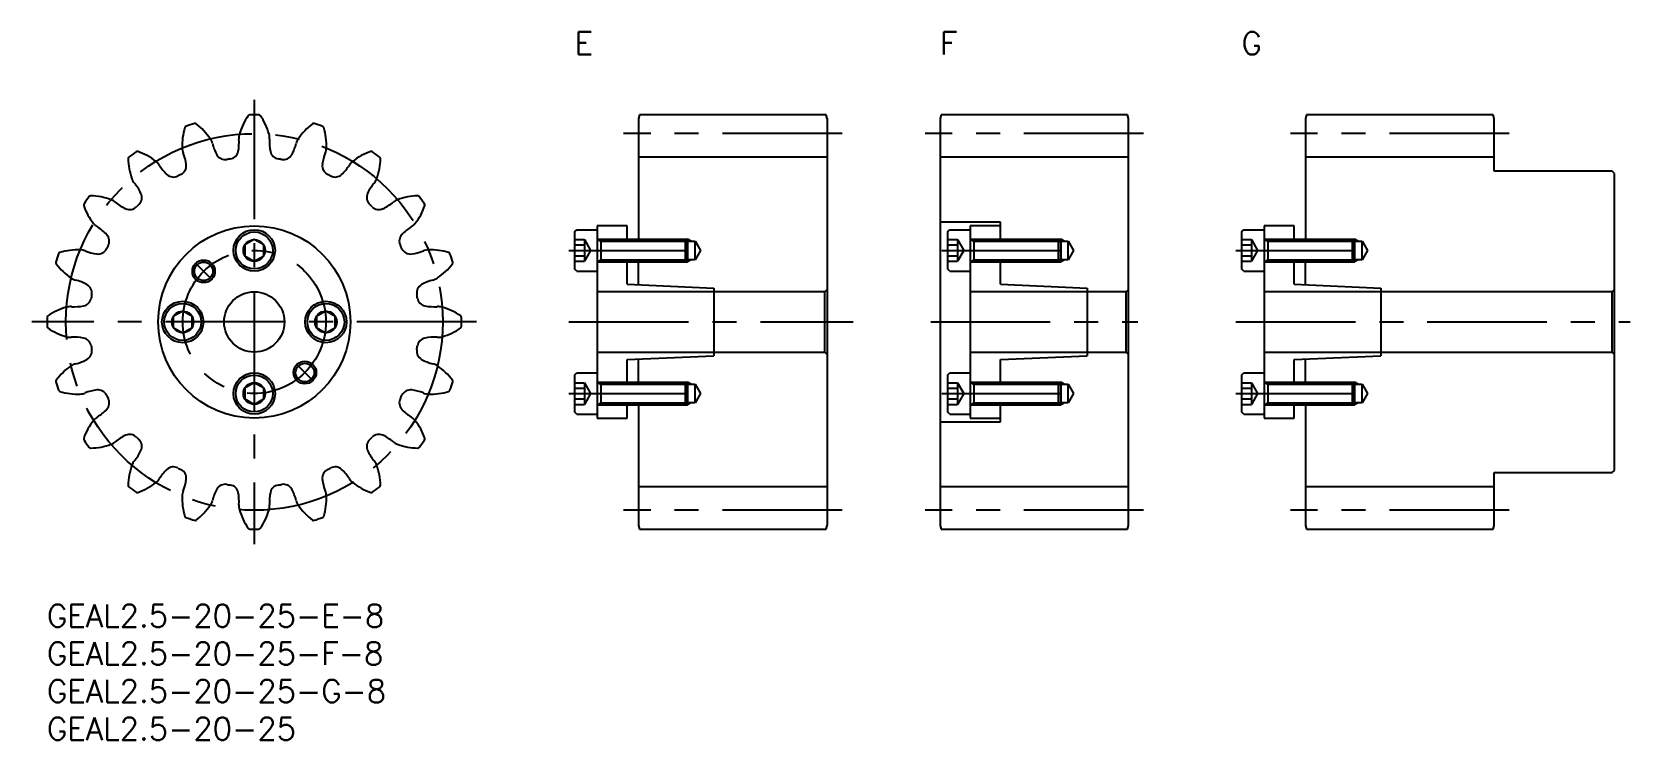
# Model space of a CAD drawing. Extents: x -2 to 210, y -18 to 76.
import ezdxf

# ---------------------------------------------------------------- set-up
doc = ezdxf.new("R2010")
doc.units = 0
doc.header["$LTSCALE"] = 0.5
doc.linetypes.add('CENTER', pattern=[50.8, 31.75, -6.35, 6.35, -6.35])
for name, color, linetype in [('MSM_CENTER', 1, 'CENTER'), ('MSM_CONTINUOUS', 7, 'CONTINUOUS'), ('MSM_NARROW', 5, 'CONTINUOUS'), ('MSM_PART_NUMBER', 7, 'CONTINUOUS')]:
    doc.layers.add(name, color=color, linetype=linetype)
doc.styles.get("Standard").update_dxf_attribs({"font": 'txt.shx', "height": 1, "bigfont": 'bigfont.shx'})

# ---------------------------------------------------------------- blocks, each defined once
blk = doc.blocks.new('*U3')
at = {"layer": 'MSM_PART_NUMBER'}
blk.add_text('GEAL2.5-20-25-F-8', height=3, dxfattribs=at).set_placement((0, -8))
blk = doc.blocks.new('*U4')
at = {"layer": 'MSM_PART_NUMBER'}
blk.add_text('GEAL2.5-20-25-E-8', height=3, dxfattribs=at).set_placement((0, -3))
blk = doc.blocks.new('*U5')
at = {"layer": 'MSM_PART_NUMBER'}
blk.add_text('GEAL2.5-20-25-G-8', height=3, dxfattribs=at).set_placement((0, -13))
blk = doc.blocks.new('*U6')
at = {"layer": 'MSM_PART_NUMBER'}
blk.add_text('E', height=3, dxfattribs=at).set_placement((70, 73))
blk = doc.blocks.new('*U7')
at = {"layer": 'MSM_PART_NUMBER'}
blk.add_text('G', height=3, dxfattribs=at).set_placement((158.5, 73))
blk = doc.blocks.new('*U8')
at = {"layer": 'MSM_PART_NUMBER'}
blk.add_text('GEAL2.5-20-25', height=3, dxfattribs=at).set_placement((0, -18))
blk = doc.blocks.new('*U9')
at = {"layer": 'MSM_PART_NUMBER'}
blk.add_text('F', height=3, dxfattribs=at).set_placement((118.5, 73))

msp = doc.modelspace()

# ---------------------------------------------------------------- linework, layer by layer
at = {"layer": 'MSM_CENTER'}
for p, q in [((27.5, 67), (27.5, 8)), ((105.5, 62.5), (76.5, 62.5)), ((145.5, 62.5), (116.5, 62.5)), ((194, 62.5), (165, 62.5)), ((69.25, 47), (87.12, 47)), ((118.75, 47), (136.62, 47)), ((157.75, 47), (175.62, 47)), ((19.67, 45.33), (21.9, 43.1)), ((57, 37.5), (-2, 37.5)), ((69.25, 37.5), (106.95, 37.5)), ((117.25, 37.5), (144.75, 37.5)), ((157.75, 37.5), (210.05, 37.5)), ((35.33, 29.67), (33.1, 31.9)), ((69.25, 28), (87.12, 28)), ((118.75, 28), (136.62, 28)), ((157.75, 28), (175.62, 28)), ((105.5, 12.5), (76.5, 12.5)), ((145.5, 12.5), (116.5, 12.5)), ((194, 12.5), (165, 12.5))]:
    msp.add_line(p, q, dxfattribs=at)
for radius in [25, 9.5]:
    msp.add_circle((27.5, 37.5), radius, dxfattribs=at)
at = {"layer": 'MSM_CONTINUOUS'}
for p, q in [((78.63, 65), (78.5, 64.5)), ((78.5, 64.5), (78.5, 48.5)), ((103.37, 65), (78.63, 65)), ((103.5, 64.5), (103.37, 65)), ((103.5, 64.5), (103.5, 10.5)), ((118.63, 65), (118.5, 64.5)), ((118.5, 64.5), (118.5, 10.5)), ((143.37, 65), (118.63, 65)), ((143.5, 64.5), (143.37, 65)), ((143.5, 10.5), (143.5, 64.5)), ((167.13, 65), (167, 64.5)), ((167, 64.5), (167, 48.5)), ((191.87, 65), (167.13, 65)), ((192, 64.5), (191.87, 65)), ((192, 57.5), (192, 64.5)), ((103.5, 59.37), (78.5, 59.37)), ((143.5, 59.37), (118.5, 59.37)), ((192, 59.37), (167, 59.37)), ((207.7, 57.5), (192, 57.5)), ((208, 57.2), (207.7, 57.5)), ((208, 17.8), (208, 57.2)), ((70, 49.45), (70.3, 49.75)), ((70, 49.45), (70, 44.55)), ((70.3, 49.75), (73, 49.75)), ((73, 50.25), (73, 24.75)), ((77, 50.25), (73, 50.25)), ((77, 48.5), (77, 50.25)), ((126.5, 50.75), (118.5, 50.75)), ((119.5, 49.45), (119.8, 49.75)), ((119.5, 49.45), (119.5, 44.55)), ((119.8, 49.75), (122.5, 49.75)), ((122.5, 50.25), (122.5, 24.75)), ((126.5, 50.25), (122.5, 50.25)), ((126.5, 48.5), (126.5, 50.75)), ((158.5, 49.45), (158.8, 49.75)), ((158.5, 49.45), (158.5, 44.55)), ((158.8, 49.75), (161.5, 49.75)), ((161.5, 50.25), (161.5, 24.75)), ((165.5, 50.25), (161.5, 50.25)), ((165.5, 48.5), (165.5, 50.25)), ((27.5, 48.44), (26.25, 47.72)), ((26.25, 47.72), (26.25, 46.28)), ((28.75, 47.72), (27.5, 48.44)), ((28.75, 46.28), (28.75, 47.72)), ((70, 48.44), (71.3, 48.44)), ((70, 47.72), (71.3, 47.72)), ((71.3, 48.44), (71.3, 45.56)), ((71.3, 48.44), (72.13, 47)), ((72.13, 47), (71.3, 45.56)), ((73, 48.5), (84.73, 48.5)), ((73.47, 48.5), (73.47, 45.5)), ((84.73, 45.5), (84.73, 48.5)), ((84.73, 48.5), (85, 48.23)), ((85, 48.23), (86, 48.23)), ((85, 48.23), (85, 45.77)), ((86, 45.77), (86, 48.23)), ((86, 48.23), (86.71, 47)), ((86.71, 47), (86, 45.77)), ((119.5, 48.44), (120.8, 48.44)), ((119.5, 47.72), (120.8, 47.72)), ((120.8, 48.44), (120.8, 45.56)), ((120.8, 48.44), (121.63, 47)), ((121.63, 47), (120.8, 45.56)), ((122.5, 48.5), (134.23, 48.5)), ((122.97, 48.5), (122.97, 45.5)), ((134.23, 45.5), (134.23, 48.5)), ((134.23, 48.5), (134.5, 48.23)), ((134.5, 48.23), (135.5, 48.23)), ((134.5, 48.23), (134.5, 45.77)), ((135.5, 45.77), (135.5, 48.23)), ((135.5, 48.23), (136.21, 47)), ((136.21, 47), (135.5, 45.77)), ((158.5, 48.44), (159.8, 48.44)), ((158.5, 47.72), (159.8, 47.72)), ((159.8, 48.44), (159.8, 45.56)), ((159.8, 48.44), (160.63, 47)), ((160.63, 47), (159.8, 45.56)), ((161.5, 48.5), (173.23, 48.5)), ((161.97, 48.5), (161.97, 45.5)), ((173.23, 45.5), (173.23, 48.5)), ((173.23, 48.5), (173.5, 48.23)), ((173.5, 48.23), (174.5, 48.23)), ((173.5, 48.23), (173.5, 45.77)), ((174.5, 45.77), (174.5, 48.23)), ((174.5, 48.23), (175.21, 47)), ((175.21, 47), (174.5, 45.77)), ((26.25, 46.28), (27.5, 45.56)), ((27.5, 45.56), (28.75, 46.28)), ((70, 46.28), (71.3, 46.28)), ((70, 45.56), (71.3, 45.56)), ((70.3, 44.25), (70, 44.55)), ((73, 45.5), (84.73, 45.5)), ((77, 42.5), (77, 45.5)), ((78.5, 42.43), (78.5, 45.5)), ((85, 45.77), (84.73, 45.5)), ((86, 45.77), (85, 45.77)), ((119.5, 46.28), (120.8, 46.28)), ((119.5, 45.56), (120.8, 45.56)), ((119.8, 44.25), (119.5, 44.55)), ((122.5, 45.5), (134.23, 45.5)), ((126.5, 42.5), (126.5, 45.5)), ((134.5, 45.77), (134.23, 45.5)), ((135.5, 45.77), (134.5, 45.77)), ((158.5, 46.28), (159.8, 46.28)), ((158.5, 45.56), (159.8, 45.56)), ((158.8, 44.25), (158.5, 44.55)), ((161.5, 45.5), (173.23, 45.5)), ((165.5, 42.5), (165.5, 45.5)), ((167, 42.43), (167, 45.5)), ((173.5, 45.77), (173.23, 45.5)), ((174.5, 45.77), (173.5, 45.77)), ((70.3, 44.25), (73, 44.25)), ((77, 42.5), (88.5, 42)), ((119.8, 44.25), (122.5, 44.25)), ((126.5, 42.5), (138, 42)), ((158.8, 44.25), (161.5, 44.25)), ((165.5, 42.5), (177, 42)), ((103.2, 41.5), (73, 41.5)), ((88.5, 42), (88.5, 33)), ((103.5, 41.8), (103.2, 41.5)), ((103.2, 33.5), (103.2, 41.5)), ((143.2, 41.5), (122.5, 41.5)), ((138, 42), (138, 33)), ((143.5, 41.8), (143.2, 41.5)), ((143.2, 33.5), (143.2, 41.5)), ((207.7, 41.5), (161.5, 41.5)), ((177, 42), (177, 33)), ((208, 41.8), (207.7, 41.5)), ((207.7, 33.5), (207.7, 41.5)), ((18, 38.94), (16.75, 38.22)), ((16.75, 38.22), (16.75, 36.78)), ((19.25, 38.22), (18, 38.94)), ((19.25, 36.78), (19.25, 38.22)), ((37, 38.94), (35.75, 38.22)), ((35.75, 38.22), (35.75, 36.78)), ((38.25, 38.22), (37, 38.94)), ((38.25, 36.78), (38.25, 38.22)), ((16.75, 36.78), (18, 36.06)), ((18, 36.06), (19.25, 36.78)), ((35.75, 36.78), (37, 36.06)), ((37, 36.06), (38.25, 36.78)), ((73, 33.5), (103.2, 33.5)), ((77, 32.5), (88.5, 33)), ((77, 29.5), (77, 32.5)), ((78.5, 29.5), (78.5, 32.57)), ((103.2, 33.5), (103.5, 33.2)), ((122.5, 33.5), (143.2, 33.5)), ((126.5, 32.5), (138, 33)), ((126.5, 29.5), (126.5, 32.5)), ((143.2, 33.5), (143.5, 33.2)), ((161.5, 33.5), (207.7, 33.5)), ((165.5, 32.5), (177, 33)), ((165.5, 29.5), (165.5, 32.5)), ((167, 29.5), (167, 32.57)), ((207.7, 33.5), (208, 33.2)), ((70, 30.45), (70.3, 30.75)), ((70, 30.45), (70, 25.55)), ((70.3, 30.75), (73, 30.75)), ((119.5, 30.45), (119.8, 30.75)), ((119.5, 30.45), (119.5, 25.55)), ((119.8, 30.75), (122.5, 30.75)), ((158.5, 30.45), (158.8, 30.75)), ((158.5, 30.45), (158.5, 25.55)), ((158.8, 30.75), (161.5, 30.75)), ((27.5, 29.44), (26.25, 28.72)), ((26.25, 28.72), (26.25, 27.28)), ((28.75, 28.72), (27.5, 29.44)), ((28.75, 27.28), (28.75, 28.72)), ((70, 29.44), (71.3, 29.44)), ((70, 28.72), (71.3, 28.72)), ((71.3, 29.44), (71.3, 26.56)), ((71.3, 29.44), (72.13, 28)), ((72.13, 28), (71.3, 26.56)), ((73, 29.5), (84.73, 29.5)), ((73.47, 29.5), (73.47, 26.5)), ((84.73, 26.5), (84.73, 29.5)), ((84.73, 29.5), (85, 29.23)), ((85, 29.23), (86, 29.23)), ((85, 29.23), (85, 26.77)), ((86, 26.77), (86, 29.23)), ((86, 29.23), (86.71, 28)), ((86.71, 28), (86, 26.77)), ((119.5, 29.44), (120.8, 29.44)), ((119.5, 28.72), (120.8, 28.72)), ((120.8, 29.44), (120.8, 26.56)), ((120.8, 29.44), (121.63, 28)), ((121.63, 28), (120.8, 26.56)), ((122.5, 29.5), (134.23, 29.5)), ((122.97, 29.5), (122.97, 26.5)), ((134.23, 26.5), (134.23, 29.5)), ((134.23, 29.5), (134.5, 29.23)), ((134.5, 29.23), (135.5, 29.23)), ((134.5, 29.23), (134.5, 26.77)), ((135.5, 26.77), (135.5, 29.23)), ((135.5, 29.23), (136.21, 28)), ((136.21, 28), (135.5, 26.77)), ((158.5, 29.44), (159.8, 29.44)), ((158.5, 28.72), (159.8, 28.72)), ((159.8, 29.44), (159.8, 26.56)), ((159.8, 29.44), (160.63, 28)), ((160.63, 28), (159.8, 26.56)), ((161.5, 29.5), (173.23, 29.5)), ((161.97, 29.5), (161.97, 26.5)), ((173.23, 26.5), (173.23, 29.5)), ((173.23, 29.5), (173.5, 29.23)), ((173.5, 29.23), (174.5, 29.23)), ((173.5, 29.23), (173.5, 26.77)), ((174.5, 26.77), (174.5, 29.23)), ((174.5, 29.23), (175.21, 28)), ((175.21, 28), (174.5, 26.77)), ((26.25, 27.28), (27.5, 26.56)), ((27.5, 26.56), (28.75, 27.28)), ((70, 27.28), (71.3, 27.28)), ((70, 26.56), (71.3, 26.56)), ((70.3, 25.25), (70, 25.55)), ((73, 26.5), (84.73, 26.5)), ((77, 24.75), (77, 26.5)), ((78.5, 26.5), (78.5, 10.5)), ((85, 26.77), (84.73, 26.5)), ((86, 26.77), (85, 26.77)), ((119.5, 27.28), (120.8, 27.28)), ((119.5, 26.56), (120.8, 26.56)), ((119.8, 25.25), (119.5, 25.55)), ((122.5, 26.5), (134.23, 26.5)), ((126.5, 24.25), (126.5, 26.5)), ((134.5, 26.77), (134.23, 26.5)), ((135.5, 26.77), (134.5, 26.77)), ((158.5, 27.28), (159.8, 27.28)), ((158.5, 26.56), (159.8, 26.56)), ((158.8, 25.25), (158.5, 25.55)), ((161.5, 26.5), (173.23, 26.5)), ((165.5, 24.75), (165.5, 26.5)), ((167, 26.5), (167, 10.5)), ((173.5, 26.77), (173.23, 26.5)), ((174.5, 26.77), (173.5, 26.77)), ((70.3, 25.25), (73, 25.25)), ((73, 24.75), (77, 24.75)), ((118.5, 24.25), (126.5, 24.25)), ((119.8, 25.25), (122.5, 25.25)), ((122.5, 24.75), (126.5, 24.75)), ((158.8, 25.25), (161.5, 25.25)), ((161.5, 24.75), (165.5, 24.75)), ((192, 10.5), (192, 17.5)), ((192, 17.5), (207.7, 17.5)), ((207.7, 17.5), (208, 17.8)), ((103.5, 15.62), (78.5, 15.62)), ((143.5, 15.62), (118.5, 15.62)), ((192, 15.62), (167, 15.62)), ((78.5, 10.5), (78.63, 10)), ((78.63, 10), (103.37, 10)), ((103.37, 10), (103.5, 10.5)), ((118.5, 10.5), (118.63, 10)), ((118.63, 10), (143.37, 10)), ((143.37, 10), (143.5, 10.5)), ((167, 10.5), (167.13, 10)), ((167.13, 10), (191.87, 10)), ((191.87, 10), (192, 10.5))]:
    msp.add_line(p, q, dxfattribs=at)
for centre, radius in [((27.5, 37.5), 12.75), ((27.5, 47), 2.75), ((27.5, 47), 2.45), ((27.5, 47), 1.44), ((20.78, 44.22), 1.23), ((27.5, 37.5), 4), ((18, 37.5), 2.75), ((18, 37.5), 2.45), ((18, 37.5), 1.44), ((37, 37.5), 2.75), ((37, 37.5), 2.45), ((37, 37.5), 1.44), ((34.22, 30.78), 1.23), ((27.5, 28), 2.75), ((27.5, 28), 2.45), ((27.5, 28), 1.44)]:
    msp.add_circle(centre, radius, dxfattribs=at)
for centre, radius, start, end in [((27.5, 37.5), 27.5, 106.7562, 109.2438), ((19.64, 63.59), 0.25, 53.1204, 106.7562), ((14.99, 57.39), 8, 33.5, 53.1204), ((33.25, 60.29), 8, 144.8796, 164.5), ((26.91, 64.74), 0.25, 91.2438, 144.8796), ((27.5, 37.5), 27.5, 88.7562, 91.2438), ((28.09, 64.74), 0.25, 35.1204, 88.7562), ((21.75, 60.29), 8, 15.5, 35.1204), ((40.01, 57.39), 8, 126.8796, 146.5), ((35.36, 63.59), 0.25, 73.2438, 126.8796), ((27.5, 37.5), 27.5, 70.7562, 73.2438), ((25.93, 60.95), 8, 162.8796, 182.5), ((18.52, 63.23), 0.25, 109.2438, 162.8796), ((19.97, 60.69), 2.04, 14.6581, 33.5), ((18.81, 61.37), 6.67, 349.4427, 3.3419), ((27.5, 61.88), 2.04, 164.5, 183.3419), ((27.5, 61.88), 2.04, 356.6581, 15.5), ((36.19, 61.37), 6.67, 176.6581, 190.5573), ((35.03, 60.69), 2.04, 146.5, 165.3419), ((36.48, 63.23), 0.25, 17.1204, 70.7562), ((29.07, 60.95), 8, 357.5, 17.1204), ((11.01, 59.19), 0.25, 127.2438, 180.8796), ((27.5, 37.5), 27.5, 124.7562, 127.2438), ((11.97, 59.89), 0.25, 71.1204, 124.7562), ((9.46, 52.56), 8, 51.5, 71.1204), ((19.97, 60.69), 2.04, 182.5, 201.3419), ((11.86, 57.52), 6.67, 7.4427, 21.3419), ((28.39, 62.89), 6.67, 194.6581, 208.5573), ((23.63, 60.3), 1.25, 208.5573, 279.6395), ((24.14, 60.38), 1.25, 278.3605, 349.4427), ((30.86, 60.38), 1.25, 190.5573, 261.6395), ((31.37, 60.3), 1.25, 260.3605, 331.4427), ((26.61, 62.89), 6.67, 331.4427, 345.3419), ((43.14, 57.52), 6.67, 158.6581, 172.5573), ((35.03, 60.69), 2.04, 338.6581, 357.5), ((45.54, 52.56), 8, 108.8796, 128.5), ((43.03, 59.89), 0.25, 55.2438, 108.8796), ((27.5, 37.5), 27.5, 52.7562, 55.2438), ((43.99, 59.19), 0.25, 359.1204, 52.7562), ((18.76, 59.31), 8, 180.8796, 200.5), ((13.17, 57.22), 2.04, 32.6581, 51.5), ((20.5, 61.92), 6.67, 212.6581, 226.5573), ((17.23, 58.22), 1.25, 296.3605, 7.4427), ((27.5, 37.5), 21.87, 98.3605, 99.6395), ((27.5, 37.5), 21.87, 80.3605, 81.6395), ((37.77, 58.22), 1.25, 172.5573, 243.6395), ((34.5, 61.92), 6.67, 313.4427, 327.3419), ((41.83, 57.22), 2.04, 128.5, 147.3419), ((36.24, 59.31), 8, 339.5, 359.1204), ((13.17, 57.22), 2.04, 200.5, 219.3419), ((6.44, 51.71), 6.67, 25.4427, 39.3419), ((16.77, 57.99), 1.25, 226.5573, 297.6395), ((27.5, 37.5), 21.87, 116.3605, 117.6395), ((27.5, 37.5), 21.87, 62.3605, 63.6395), ((38.23, 57.99), 1.25, 242.3605, 313.4427), ((48.56, 51.71), 6.67, 140.6581, 154.5573), ((41.83, 57.22), 2.04, 320.6581, 339.5), ((5.11, 53.03), 0.25, 145.2438, 198.8796), ((27.5, 37.5), 27.5, 142.7562, 145.2438), ((5.81, 53.99), 0.25, 89.1204, 142.7562), ((5.69, 46.24), 8, 69.5, 89.1204), ((7.78, 51.83), 2.04, 50.6581, 69.5), ((13.29, 58.56), 6.67, 230.6581, 244.5573), ((27.5, 37.5), 21.87, 134.3605, 135.6395), ((11.33, 54.03), 1.25, 314.3605, 25.4427), ((43.67, 54.03), 1.25, 154.5573, 225.6395), ((27.5, 37.5), 21.87, 44.3605, 45.6395), ((41.71, 58.56), 6.67, 295.4427, 309.3419), ((47.22, 51.83), 2.04, 110.5, 129.3419), ((49.31, 46.24), 8, 90.8796, 110.5), ((49.19, 53.99), 0.25, 37.2438, 90.8796), ((27.5, 37.5), 27.5, 34.7562, 37.2438), ((49.89, 53.03), 0.25, 341.1204, 34.7562), ((12.44, 55.54), 8, 198.8796, 218.5), ((10.97, 53.67), 1.25, 244.5573, 315.6395), ((44.03, 53.67), 1.25, 224.3605, 295.4427), ((42.56, 55.54), 8, 321.5, 341.1204), ((7.78, 51.83), 2.04, 218.5, 237.3419), ((3.08, 44.5), 6.67, 43.4427, 57.3419), ((7.01, 48.23), 1.25, 332.3605, 43.4427), ((47.99, 48.23), 1.25, 136.5573, 207.6395), ((51.92, 44.5), 6.67, 122.6581, 136.5573), ((47.22, 51.83), 2.04, 302.6581, 321.5), ((1.77, 46.48), 0.25, 107.1204, 160.7562), ((4.05, 39.07), 8, 87.5, 107.1204), ((4.31, 45.03), 2.04, 68.6581, 87.5), ((7.48, 53.14), 6.67, 248.6581, 262.5573), ((6.78, 47.77), 1.25, 262.5573, 333.6395), ((27.5, 37.5), 21.88, 152.3605, 153.6395), ((27.5, 37.5), 21.87, 26.3605, 27.6395), ((48.22, 47.77), 1.25, 206.3605, 277.4427), ((47.52, 53.14), 6.67, 277.4427, 291.3419), ((50.69, 45.03), 2.04, 92.5, 111.3419), ((50.95, 39.07), 8, 72.8796, 92.5), ((53.23, 46.48), 0.25, 19.2438, 72.8796), ((1.41, 45.36), 0.25, 163.2438, 216.8796), ((27.5, 37.5), 27.5, 160.7562, 163.2438), ((7.61, 50.01), 8, 216.8796, 236.5), ((47.39, 50.01), 8, 303.5, 323.1204), ((27.5, 37.5), 27.5, 16.7562, 19.2438), ((53.59, 45.36), 0.25, 323.1204, 16.7562), ((4.31, 45.03), 2.04, 236.5, 255.3419), ((2.11, 36.61), 6.67, 61.4427, 75.3419), ((4.7, 41.37), 1.25, 350.3605, 61.4427), ((50.3, 41.37), 1.25, 118.5573, 189.6395), ((52.89, 36.61), 6.67, 104.6581, 118.5573), ((50.69, 45.03), 2.04, 284.6581, 303.5), ((4.62, 40.86), 1.25, 280.5573, 351.6395), ((27.5, 37.5), 21.87, 170.3605, 171.6395), ((27.5, 37.5), 21.88, 8.3605, 9.6395), ((50.38, 40.86), 1.25, 188.3605, 259.4427), ((0.26, 38.09), 0.25, 125.1204, 178.7562), ((4.71, 31.75), 8, 105.5, 125.1204), ((3.12, 37.5), 2.04, 86.6581, 105.5), ((3.63, 46.19), 6.67, 266.6581, 280.5573), ((51.37, 46.19), 6.67, 259.4427, 273.3419), ((51.88, 37.5), 2.04, 74.5, 93.3419), ((50.29, 31.75), 8, 54.8796, 74.5), ((54.74, 38.09), 0.25, 1.2438, 54.8796), ((27.5, 37.5), 27.5, 178.7562, 181.2438), ((0.26, 36.91), 0.25, 181.2438, 234.8796), ((4.71, 43.25), 8, 234.8796, 254.5), ((50.29, 43.25), 8, 285.5, 305.1204), ((54.74, 36.91), 0.25, 305.1204, 358.7562), ((27.5, 37.5), 27.5, 358.7562, 1.2438), ((3.12, 37.5), 2.04, 254.5, 273.3419), ((3.63, 28.81), 6.67, 79.4427, 93.3419), ((4.62, 34.14), 1.25, 8.3605, 79.4427), ((27.5, 37.5), 21.87, 188.3605, 189.6395), ((27.5, 37.5), 21.87, 350.3605, 351.6395), ((50.38, 34.14), 1.25, 100.5573, 171.6395), ((51.37, 28.81), 6.67, 86.6581, 100.5573), ((51.88, 37.5), 2.04, 266.6581, 285.5), ((4.31, 29.97), 2.04, 104.6581, 123.5), ((2.11, 38.39), 6.67, 284.6581, 298.5573), ((4.7, 33.63), 1.25, 298.5573, 9.6395), ((50.3, 33.63), 1.25, 170.3605, 241.4427), ((52.89, 38.39), 6.67, 241.4427, 255.3419), ((50.69, 29.97), 2.04, 56.5, 75.3419), ((1.41, 29.64), 0.25, 143.1204, 196.7562), ((7.61, 24.99), 8, 123.5, 143.1204), ((47.39, 24.99), 8, 36.8796, 56.5), ((53.59, 29.64), 0.25, 343.2438, 36.8796), ((27.5, 37.5), 27.5, 196.7562, 199.2438), ((1.77, 28.52), 0.25, 199.2438, 252.8796), ((4.05, 35.93), 8, 252.8796, 272.5), ((4.31, 29.97), 2.04, 272.5, 291.3419), ((7.48, 21.86), 6.67, 97.4427, 111.3419), ((6.78, 27.23), 1.25, 26.3605, 97.4427), ((27.5, 37.5), 21.88, 206.3605, 207.6395), ((27.5, 37.5), 21.87, 332.3605, 333.6395), ((48.22, 27.23), 1.25, 82.5573, 153.6395), ((47.52, 21.86), 6.67, 68.6581, 82.5573), ((50.69, 29.97), 2.04, 248.6581, 267.5), ((50.95, 35.93), 8, 267.5, 287.1204), ((53.23, 28.52), 0.25, 287.1204, 340.7562), ((27.5, 37.5), 27.5, 340.7562, 343.2438), ((3.08, 30.5), 6.67, 302.6581, 316.5573), ((7.01, 26.77), 1.25, 316.5573, 27.6395), ((47.99, 26.77), 1.25, 152.3605, 223.4427), ((51.92, 30.5), 6.67, 223.4427, 237.3419), ((12.44, 19.46), 8, 141.5, 161.1204), ((7.78, 23.17), 2.04, 122.6581, 141.5), ((47.22, 23.17), 2.04, 38.5, 57.3419), ((42.56, 19.46), 8, 18.8796, 38.5), ((5.11, 21.97), 0.25, 161.1204, 214.7562), ((27.5, 37.5), 27.5, 214.7562, 217.2438), ((5.69, 28.76), 8, 270.8796, 290.5), ((7.78, 23.17), 2.04, 290.5, 309.3419), ((13.29, 16.44), 6.67, 115.4427, 129.3419), ((10.97, 21.33), 1.25, 44.3605, 115.4427), ((27.5, 37.5), 21.88, 224.3605, 225.6395), ((11.33, 20.97), 1.25, 334.5573, 45.6395), ((43.67, 20.97), 1.25, 134.3605, 205.4427), ((27.5, 37.5), 21.87, 314.3605, 315.6395), ((44.03, 21.33), 1.25, 64.5573, 135.6395), ((41.71, 16.44), 6.67, 50.6581, 64.5573), ((47.22, 23.17), 2.04, 230.6581, 249.5), ((49.31, 28.76), 8, 249.5, 269.1204), ((27.5, 37.5), 27.5, 322.7562, 325.2438), ((49.89, 21.97), 0.25, 325.2438, 18.8796), ((5.81, 21.01), 0.25, 217.2438, 270.8796), ((6.44, 23.29), 6.67, 320.6581, 334.5573), ((48.56, 23.29), 6.67, 205.4427, 219.3419), ((49.19, 21.01), 0.25, 269.1204, 322.7562), ((18.76, 15.69), 8, 159.5, 179.1204), ((13.17, 17.78), 2.04, 140.6581, 159.5), ((20.5, 13.08), 6.67, 133.4427, 147.3419), ((16.77, 17.01), 1.25, 62.3605, 133.4427), ((27.5, 37.5), 21.87, 242.3605, 243.6395), ((17.23, 16.78), 1.25, 352.5573, 63.6395), ((37.77, 16.78), 1.25, 116.3605, 187.4427), ((27.5, 37.5), 21.88, 296.3605, 297.6395), ((38.23, 17.01), 1.25, 46.5573, 117.6395), ((34.5, 13.08), 6.67, 32.6581, 46.5573), ((41.83, 17.78), 2.04, 20.5, 39.3419), ((36.24, 15.69), 8, 0.8796, 20.5), ((11.01, 15.81), 0.25, 179.1204, 232.7562), ((27.5, 37.5), 27.5, 232.7562, 235.2438), ((11.97, 15.11), 0.25, 235.2438, 288.8796), ((9.46, 22.44), 8, 288.8796, 308.5), ((13.17, 17.78), 2.04, 308.5, 327.3419), ((19.97, 14.31), 2.04, 158.6581, 177.5), ((11.86, 17.48), 6.67, 338.6581, 352.5573), ((28.39, 12.11), 6.67, 151.4427, 165.3419), ((23.63, 14.7), 1.25, 80.3605, 151.4427), ((27.5, 37.5), 21.87, 260.3605, 261.6395), ((24.14, 14.62), 1.25, 10.5573, 81.6395), ((18.81, 13.63), 6.67, 356.6581, 10.5573), ((36.19, 13.63), 6.67, 169.4427, 183.3419), ((30.86, 14.62), 1.25, 98.3605, 169.4427), ((27.5, 37.5), 21.88, 278.3605, 279.6395), ((31.37, 14.7), 1.25, 28.5573, 99.6395), ((26.61, 12.11), 6.67, 14.6581, 28.5573), ((43.14, 17.48), 6.67, 187.4427, 201.3419), ((35.03, 14.31), 2.04, 2.5, 21.3419), ((41.83, 17.78), 2.04, 212.6581, 231.5), ((45.54, 22.44), 8, 231.5, 251.1204), ((43.03, 15.11), 0.25, 251.1204, 304.7562), ((27.5, 37.5), 27.5, 304.7562, 307.2438), ((43.99, 15.81), 0.25, 307.2438, 0.8796), ((25.93, 14.05), 8, 177.5, 197.1204), ((14.99, 17.61), 8, 306.8796, 326.5), ((19.97, 14.31), 2.04, 326.5, 345.3419), ((27.5, 13.12), 2.04, 176.6581, 195.5), ((27.5, 13.12), 2.04, 344.5, 3.3419), ((35.03, 14.31), 2.04, 194.6581, 213.5), ((40.01, 17.61), 8, 213.5, 233.1204), ((29.07, 14.05), 8, 342.8796, 2.5), ((18.52, 11.77), 0.25, 197.1204, 250.7562), ((27.5, 37.5), 27.5, 250.7562, 253.2438), ((19.64, 11.41), 0.25, 253.2438, 306.8796), ((33.25, 14.71), 8, 195.5, 215.1204), ((21.75, 14.71), 8, 324.8796, 344.5), ((35.36, 11.41), 0.25, 233.1204, 286.7562), ((27.5, 37.5), 27.5, 286.7562, 289.2438), ((36.48, 11.77), 0.25, 289.2438, 342.8796), ((26.91, 10.26), 0.25, 215.1204, 268.7562), ((27.5, 37.5), 27.5, 268.7562, 271.2438), ((28.09, 10.26), 0.25, 271.2438, 324.8796)]:
    msp.add_arc(centre, radius, start, end, dxfattribs=at)
at = {"layer": 'MSM_NARROW'}
for p, q in [((73, 48.5), (73.47, 48.23)), ((73.47, 48.23), (85, 48.23)), ((84.73, 48.5), (85, 48.5)), ((85, 45.5), (85, 48.5)), ((85.47, 48.23), (85, 48.5)), ((122.5, 48.5), (122.97, 48.23)), ((122.97, 48.23), (134.5, 48.23)), ((134.23, 48.5), (134.5, 48.5)), ((134.5, 45.5), (134.5, 48.5)), ((134.97, 48.23), (134.5, 48.5)), ((161.5, 48.5), (161.97, 48.23)), ((161.97, 48.23), (173.5, 48.23)), ((173.23, 48.5), (173.5, 48.5)), ((173.5, 45.5), (173.5, 48.5)), ((173.97, 48.23), (173.5, 48.5)), ((73, 45.5), (73.47, 45.77)), ((73.47, 45.77), (85, 45.77)), ((84.73, 45.5), (85, 45.5)), ((85.47, 45.77), (85, 45.5)), ((122.5, 45.5), (122.97, 45.77)), ((122.97, 45.77), (134.5, 45.77)), ((134.23, 45.5), (134.5, 45.5)), ((134.97, 45.77), (134.5, 45.5)), ((161.5, 45.5), (161.97, 45.77)), ((161.97, 45.77), (173.5, 45.77)), ((173.23, 45.5), (173.5, 45.5)), ((173.97, 45.77), (173.5, 45.5)), ((73, 29.5), (73.47, 29.23)), ((73.47, 29.23), (85, 29.23)), ((84.73, 29.5), (85, 29.5)), ((85, 26.5), (85, 29.5)), ((85.47, 29.23), (85, 29.5)), ((122.5, 29.5), (122.97, 29.23)), ((122.97, 29.23), (134.5, 29.23)), ((134.23, 29.5), (134.5, 29.5)), ((134.5, 26.5), (134.5, 29.5)), ((134.97, 29.23), (134.5, 29.5)), ((161.5, 29.5), (161.97, 29.23)), ((161.97, 29.23), (173.5, 29.23)), ((173.23, 29.5), (173.5, 29.5)), ((173.5, 26.5), (173.5, 29.5)), ((173.97, 29.23), (173.5, 29.5)), ((73, 26.5), (73.47, 26.77)), ((73.47, 26.77), (85, 26.77)), ((84.73, 26.5), (85, 26.5)), ((85.47, 26.77), (85, 26.5)), ((122.5, 26.5), (122.97, 26.77)), ((122.97, 26.77), (134.5, 26.77)), ((134.23, 26.5), (134.5, 26.5)), ((134.97, 26.77), (134.5, 26.5)), ((161.5, 26.5), (161.97, 26.77)), ((161.97, 26.77), (173.5, 26.77)), ((173.23, 26.5), (173.5, 26.5)), ((173.97, 26.77), (173.5, 26.5))]:
    msp.add_line(p, q, dxfattribs=at)
for centre in [(20.78, 44.22), (34.22, 30.78)]:
    msp.add_circle(centre, 1.5, dxfattribs=at)

# ---------------------------------------------------------------- block references
at = {"layer": 'MSM_CONTINUOUS'}
for name in ['*U6', '*U9', '*U7', '*U4', '*U3', '*U5', '*U8']:
    msp.add_blockref(name, (0, 0), dxfattribs=at)

doc.saveas('drawing.dxf')
